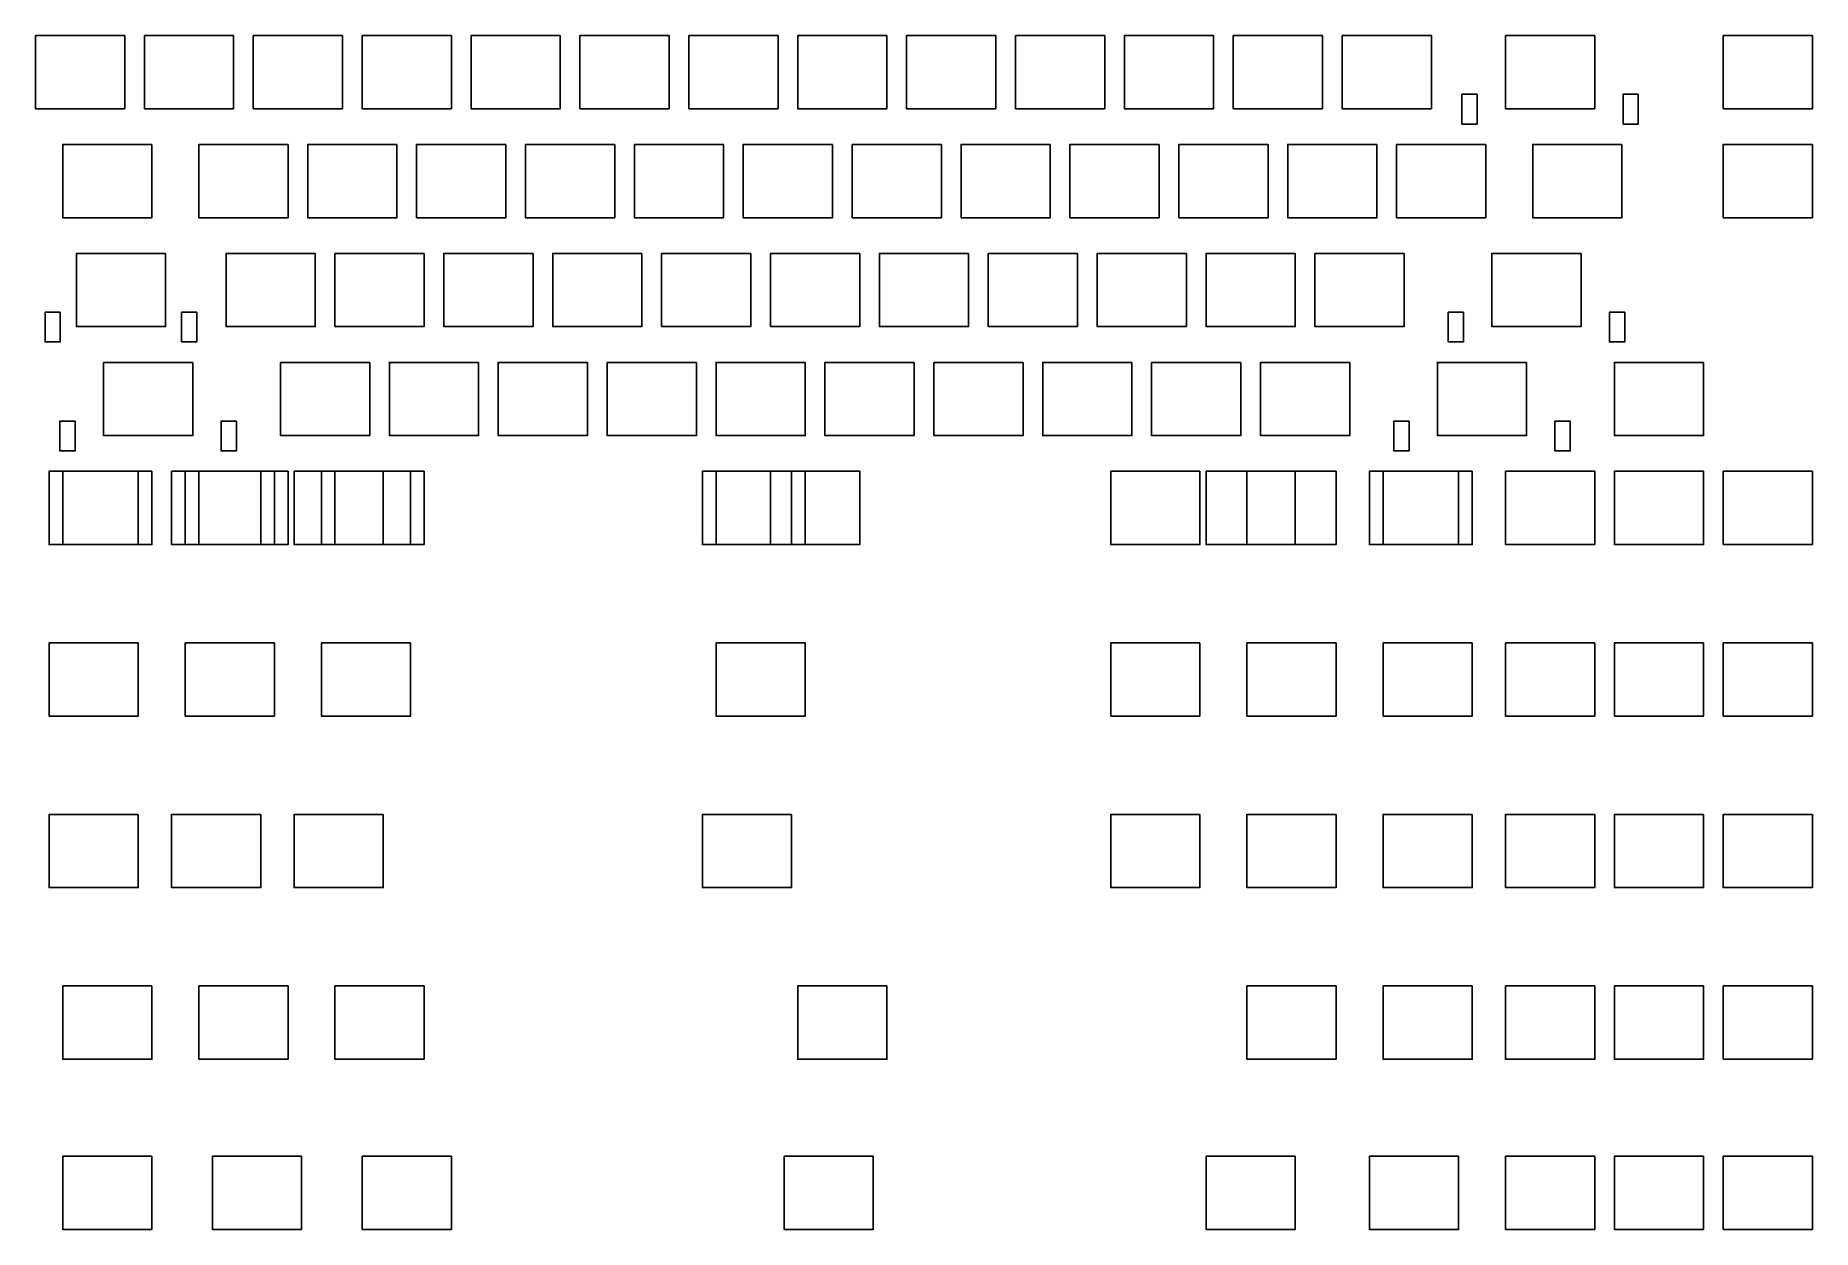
# Model space of a CAD drawing. Extents: x 30 to 341, y -240 to -32.
import ezdxf

# ---------------------------------------------------------------- set-up
doc = ezdxf.new("R2010")
doc.units = 0
doc.header["$MEASUREMENT"] = 0

msp = doc.modelspace()

# ---------------------------------------------------------------- linework, layer by layer
at = {"color": 0}
for points in [[(45.899705, -31.7), (45.899705, -44.5), (30.300295, -44.5), (30.300295, -31.7)], [(64.949705, -31.7), (64.949705, -44.5), (49.350305, -44.5), (49.350305, -31.7)], [(83.999705, -31.7), (83.999705, -44.5), (68.400205, -44.5), (68.400205, -31.7)], [(103.049705, -31.7), (103.049705, -44.5), (87.450205, -44.5), (87.450205, -31.7)], [(122.098305, -31.7), (122.098305, -44.5), (106.500205, -44.5), (106.500205, -31.7)], [(141.147905, -31.7), (141.147905, -44.5), (125.550205, -44.5), (125.550205, -31.7)], [(160.199905, -31.7), (160.199905, -44.5), (144.598905, -44.5), (144.598905, -31.7)], [(179.249905, -31.7), (179.249905, -44.5), (163.649905, -44.5), (163.649905, -31.7)], [(198.299905, -31.7), (198.299905, -44.5), (182.699905, -44.5), (182.699905, -31.7)], [(217.349905, -31.7), (217.349905, -44.5), (201.749905, -44.5), (201.749905, -31.7)], [(236.399905, -31.7), (236.399905, -44.5), (220.799905, -44.5), (220.799905, -31.7)], [(255.449905, -31.7), (255.449905, -44.5), (239.849905, -44.5), (239.849905, -31.7)], [(274.499905, -31.7), (274.499905, -44.5), (258.899905, -44.5), (258.899905, -31.7)], [(303.074905, -31.7), (303.074905, -44.5), (287.474905, -44.5), (287.474905, -31.7)], [(341.174905, -31.7), (341.174905, -44.5), (325.574905, -44.5), (325.574905, -31.7)], [(282.511905, -41.973), (282.511905, -47.182), (279.844905, -47.182), (279.844905, -41.973)], [(310.703905, -41.973), (310.703905, -47.182), (308.036905, -47.182), (308.036905, -41.973)], [(50.662205, -50.75), (50.662205, -63.55), (35.061435, -63.55), (35.061435, -50.75)], [(74.474705, -50.75), (74.474705, -63.55), (58.875305, -63.55), (58.875305, -50.75)], [(93.524705, -50.75), (93.524705, -63.55), (77.925205, -63.55), (77.925205, -50.75)], [(112.574705, -50.75), (112.574705, -63.55), (96.975205, -63.55), (96.975205, -50.75)], [(131.624905, -50.75), (131.624905, -63.55), (116.025205, -63.55), (116.025205, -50.75)], [(150.674905, -50.75), (150.674905, -63.55), (135.074905, -63.55), (135.074905, -50.75)], [(169.724905, -50.75), (169.724905, -63.55), (154.123905, -63.55), (154.123905, -50.75)], [(188.774905, -50.75), (188.774905, -63.55), (173.174905, -63.55), (173.174905, -50.75)], [(207.824905, -50.75), (207.824905, -63.55), (192.224905, -63.55), (192.224905, -50.75)], [(226.874905, -50.75), (226.874905, -63.55), (211.274905, -63.55), (211.274905, -50.75)], [(245.924905, -50.75), (245.924905, -63.55), (230.324905, -63.55), (230.324905, -50.75)], [(264.974905, -50.75), (264.974905, -63.55), (249.374905, -63.55), (249.374905, -50.75)], [(284.024905, -50.75), (284.024905, -63.55), (268.424905, -63.55), (268.424905, -50.75)], [(307.836905, -50.75), (307.836905, -63.55), (292.235905, -63.55), (292.235905, -50.75)], [(341.174905, -50.75), (341.174905, -63.55), (325.574905, -63.55), (325.574905, -50.75)], [(53.042105, -69.8), (53.042105, -82.6), (37.442685, -82.6), (37.442685, -69.8)], [(79.237205, -69.8), (79.237205, -82.6), (63.636405, -82.6), (63.636405, -69.8)], [(98.287205, -69.8), (98.287205, -82.6), (82.686305, -82.6), (82.686305, -69.8)], [(117.337205, -69.8), (117.337205, -82.6), (101.736305, -82.6), (101.736305, -69.8)], [(136.386905, -69.8), (136.386905, -82.6), (120.786305, -82.6), (120.786305, -69.8)], [(155.436905, -69.8), (155.436905, -82.6), (139.835905, -82.6), (139.835905, -69.8)], [(174.486905, -69.8), (174.486905, -82.6), (158.885905, -82.6), (158.885905, -69.8)], [(193.536905, -69.8), (193.536905, -82.6), (177.935905, -82.6), (177.935905, -69.8)], [(212.586905, -69.8), (212.586905, -82.6), (196.985905, -82.6), (196.985905, -69.8)], [(231.636905, -69.8), (231.636905, -82.6), (216.035905, -82.6), (216.035905, -69.8)], [(250.686905, -69.8), (250.686905, -82.6), (235.085905, -82.6), (235.085905, -69.8)], [(269.736905, -69.8), (269.736905, -82.6), (254.135905, -82.6), (254.135905, -69.8)], [(300.691905, -69.8), (300.691905, -82.6), (285.090905, -82.6), (285.090905, -69.8)], [(34.636975, -80.073), (34.636975, -85.282), (31.971855, -85.282), (31.971855, -80.073)], [(58.514205, -80.073), (58.514205, -85.282), (55.847705, -85.282), (55.847705, -80.073)], [(280.128905, -80.073), (280.128905, -85.282), (277.463905, -85.282), (277.463905, -80.073)], [(308.321905, -80.073), (308.321905, -85.282), (305.655905, -85.282), (305.655905, -80.073)], [(57.805905, -88.85), (57.805905, -101.65), (42.205205, -101.65), (42.205205, -88.85)], [(88.762205, -88.85), (88.762205, -101.65), (73.161305, -101.65), (73.161305, -88.85)], [(107.812205, -88.85), (107.812205, -101.65), (92.211305, -101.65), (92.211305, -88.85)], [(126.862205, -88.85), (126.862205, -101.65), (111.261305, -101.65), (111.261305, -88.85)], [(145.911905, -88.85), (145.911905, -101.65), (130.310905, -101.65), (130.310905, -88.85)], [(164.961905, -88.85), (164.961905, -101.65), (149.360905, -101.65), (149.360905, -88.85)], [(184.011905, -88.85), (184.011905, -101.65), (168.410905, -101.65), (168.410905, -88.85)], [(203.061905, -88.85), (203.061905, -101.65), (187.460905, -101.65), (187.460905, -88.85)], [(222.111905, -88.85), (222.111905, -101.65), (206.510905, -101.65), (206.510905, -88.85)], [(241.161905, -88.85), (241.161905, -101.65), (225.560905, -101.65), (225.560905, -88.85)], [(260.211905, -88.85), (260.211905, -101.65), (244.610905, -101.65), (244.610905, -88.85)], [(291.166905, -88.85), (291.166905, -101.65), (275.567905, -101.65), (275.567905, -88.85)], [(322.124905, -88.85), (322.124905, -101.65), (306.524905, -101.65), (306.524905, -88.85)], [(37.242835, -99.123), (37.242835, -104.332), (34.576365, -104.332), (34.576365, -99.123)], [(65.434805, -99.123), (65.434805, -104.332), (62.768205, -104.332), (62.768205, -99.123)], [(270.603905, -99.123), (270.603905, -104.332), (267.938905, -104.332), (267.938905, -99.123)], [(298.796905, -99.123), (298.796905, -104.332), (296.130905, -104.332), (296.130905, -99.123)], [(48.280905, -107.899), (48.280905, -120.6999), (32.680185, -120.6999), (32.680185, -107.899)], [(48.280905, -107.899), (48.280905, -120.6999), (32.680185, -120.6999), (32.680185, -107.899)], [(50.662205, -107.899), (50.662205, -120.7), (35.061435, -120.7), (35.061435, -107.899)], [(69.712205, -107.899), (69.712205, -120.6999), (54.111405, -120.6999), (54.111405, -107.899)], [(72.092105, -107.899), (72.092105, -120.6999), (56.492705, -120.6999), (56.492705, -107.899)], [(74.474705, -107.899), (74.474705, -120.7), (58.875305, -120.7), (58.875305, -107.899)], [(91.142105, -107.899), (91.142105, -120.6999), (75.542605, -120.6999), (75.542605, -107.899)], [(95.906005, -107.899), (95.906005, -120.6999), (80.305105, -120.6999), (80.305105, -107.899)], [(98.287205, -107.899), (98.287205, -120.7), (82.686305, -120.7), (82.686305, -107.899)], [(162.580905, -107.899), (162.580905, -120.6999), (146.979905, -120.6999), (146.979905, -107.899)], [(164.962005, -107.899), (164.962005, -120.6999), (149.361005, -120.6999), (149.361005, -107.899)], [(174.486905, -107.899), (174.486905, -120.7), (158.885905, -120.7), (158.885905, -107.899)], [(234.016905, -107.899), (234.016905, -120.6999), (218.417905, -120.6999), (218.417905, -107.899)], [(234.016905, -107.899), (234.016905, -120.6999), (218.417905, -120.6999), (218.417905, -107.899)], [(250.686905, -107.899), (250.686905, -120.7), (235.085905, -120.7), (235.085905, -107.899)], [(257.830905, -107.899), (257.830905, -120.6999), (242.229905, -120.6999), (242.229905, -107.899)], [(257.830905, -107.899), (257.830905, -120.6999), (242.229905, -120.6999), (242.229905, -107.899)], [(279.261905, -107.899), (279.261905, -120.7), (263.660905, -120.7), (263.660905, -107.899)], [(281.641905, -107.899), (281.641905, -120.6999), (266.042905, -120.6999), (266.042905, -107.899)], [(281.641905, -107.899), (281.641905, -120.6999), (266.042905, -120.6999), (266.042905, -107.899)], [(303.074905, -107.899), (303.074905, -120.7), (287.474905, -120.7), (287.474905, -107.899)], [(322.124905, -107.899), (322.124905, -120.7), (306.524905, -120.7), (306.524905, -107.899)], [(341.174905, -107.899), (341.174905, -120.7), (325.574905, -120.7), (325.574905, -107.899)], [(48.280905, -137.89905), (48.280905, -150.69995), (32.680185, -150.69995), (32.680185, -137.89905)], [(72.092105, -137.89905), (72.092105, -150.69995), (56.492705, -150.69995), (56.492705, -137.89905)], [(95.906005, -137.89905), (95.906005, -150.69995), (80.305105, -150.69995), (80.305105, -137.89905)], [(164.962005, -137.89905), (164.962005, -150.69995), (149.361005, -150.69995), (149.361005, -137.89905)], [(234.016905, -137.89905), (234.016905, -150.69995), (218.417905, -150.69995), (218.417905, -137.89905)], [(257.830905, -137.89905), (257.830905, -150.69995), (242.229905, -150.69995), (242.229905, -137.89905)], [(281.641905, -137.89905), (281.641905, -150.69995), (266.042905, -150.69995), (266.042905, -137.89905)], [(303.074905, -137.89905), (303.074905, -150.69995), (287.474905, -150.69995), (287.474905, -137.89905)], [(322.124905, -137.89905), (322.124905, -150.69995), (306.524905, -150.69995), (306.524905, -137.89905)], [(341.174905, -137.89905), (341.174905, -150.69995), (325.574905, -150.69995), (325.574905, -137.89905)], [(48.280905, -167.89905), (48.280905, -180.69995), (32.680185, -180.69995), (32.680185, -167.89905)], [(69.712205, -167.89905), (69.712205, -180.69995), (54.111405, -180.69995), (54.111405, -167.89905)], [(91.142105, -167.89905), (91.142105, -180.69995), (75.542605, -180.69995), (75.542605, -167.89905)], [(162.580905, -167.89905), (162.580905, -180.69995), (146.979905, -180.69995), (146.979905, -167.89905)], [(234.016905, -167.89905), (234.016905, -180.69995), (218.417905, -180.69995), (218.417905, -167.89905)], [(257.830905, -167.89905), (257.830905, -180.69995), (242.229905, -180.69995), (242.229905, -167.89905)], [(281.641905, -167.89905), (281.641905, -180.69995), (266.042905, -180.69995), (266.042905, -167.89905)], [(303.074905, -167.89905), (303.074905, -180.69995), (287.474905, -180.69995), (287.474905, -167.89905)], [(322.124905, -167.89905), (322.124905, -180.69995), (306.524905, -180.69995), (306.524905, -167.89905)], [(341.174905, -167.89905), (341.174905, -180.69995), (325.574905, -180.69995), (325.574905, -167.89905)], [(50.662205, -197.89915), (50.662205, -210.69985), (35.061435, -210.69985), (35.061435, -197.89915)], [(74.474705, -197.89915), (74.474705, -210.69985), (58.875305, -210.69985), (58.875305, -197.89915)], [(98.287205, -197.89915), (98.287205, -210.69985), (82.686305, -210.69985), (82.686305, -197.89915)], [(179.249905, -197.89915), (179.249905, -210.69985), (163.649905, -210.69985), (163.649905, -197.89915)], [(257.830905, -197.89915), (257.830905, -210.69985), (242.229905, -210.69985), (242.229905, -197.89915)], [(281.641905, -197.89915), (281.641905, -210.69985), (266.042905, -210.69985), (266.042905, -197.89915)], [(303.074905, -197.89915), (303.074905, -210.69985), (287.474905, -210.69985), (287.474905, -197.89915)], [(322.124905, -197.89915), (322.124905, -210.69985), (306.524905, -210.69985), (306.524905, -197.89915)], [(341.174905, -197.89915), (341.174905, -210.69985), (325.574905, -210.69985), (325.574905, -197.89915)], [(50.662205, -227.6742), (50.662205, -240.47479), (35.061435, -240.47479), (35.061435, -227.6742)], [(76.856005, -227.6742), (76.856005, -240.47479), (61.255205, -240.47479), (61.255205, -227.6742)], [(103.049705, -227.6742), (103.049705, -240.47479), (87.450205, -240.47479), (87.450205, -227.6742)], [(176.866905, -227.6742), (176.866905, -240.47479), (161.267905, -240.47479), (161.267905, -227.6742)], [(250.686905, -227.6742), (250.686905, -240.47479), (235.085905, -240.47479), (235.085905, -227.6742)], [(279.261905, -227.6742), (279.261905, -240.47479), (263.660905, -240.47479), (263.660905, -227.6742)], [(303.074905, -227.6742), (303.074905, -240.47479), (287.474905, -240.47479), (287.474905, -227.6742)], [(322.124905, -227.6742), (322.124905, -240.47479), (306.524905, -240.47479), (306.524905, -227.6742)], [(341.174905, -227.6742), (341.174905, -240.47479), (325.574905, -240.47479), (325.574905, -227.6742)]]:
    msp.add_lwpolyline(points, close=True, dxfattribs=at)

doc.saveas('drawing.dxf')
